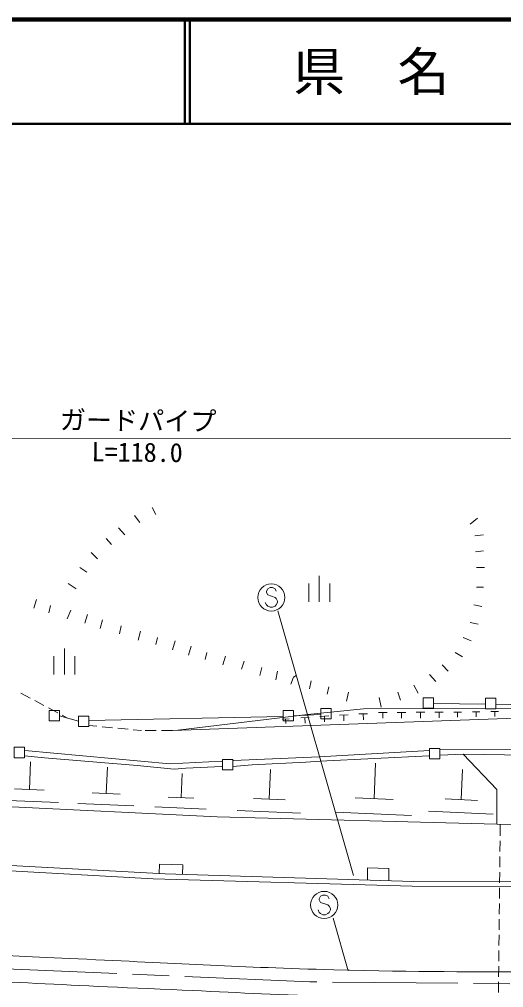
# Model space of a CAD drawing. Units: millimetres, scale not verified. Extents: x 40000 to 680000, y 20000 to 380000.
# Drawn here: x 281902 to 328299, y 287284 to 380000 of the extents above; entities that cross this region are included whole.
import ezdxf
from ezdxf.enums import TextEntityAlignment as Align

# ---------------------------------------------------------------- set-up
doc = ezdxf.new("R2010")
doc.units = ezdxf.units.MM
doc.header["$LTSCALE"] = 1000
doc.linetypes.add('CHAIN', pattern=[18.5, 12, -1.5, 3.5, -1.5])
for name, color, linetype, lineweight in [('M-BGD', 7, 'Continuous', 13), ('M-BMK', 2, 'CHAIN', 13), ('M-BMK-ROW', 30, 'Continuous', 13), ('M-STR-HTXT', 7, 'Continuous', 13), ('M-STR-STR1', 1, 'Continuous', 13), ('M-STR-STRC', 7, 'Continuous', 13), ('M-STR-STRD', 7, 'Continuous', 13), ('M-TTL', 2, 'Continuous', 140), ('M-TTL-LINE', 7, 'Continuous', 50)]:
    doc.layers.add(name, color=color, linetype=linetype, lineweight=lineweight)
doc.layers.add('M-TTL-TXT', color=7, linetype='Continuous')
doc.styles.add('ＭＳ ゴシック', font='')
doc.styles.get('ＭＳ ゴシック').set_extended_font_data('MS Gothic')

msp = doc.modelspace()

# ---------------------------------------------------------------- linework, layer by layer
at = {"layer": 'M-BGD'}
for p, q in [((294624, 333262), (294963, 332585)), ((293439, 331823), (292931, 332500)), ((325104, 331654), (325781, 332246)), ((291999, 330638), (291407, 331315)), ((290729, 329706), (290221, 330299)), ((325527, 330553), (326374, 330638)), ((288782, 328944), (289375, 328352)), ((325612, 329029), (326374, 329114)), ((288359, 327082), (287681, 327505)), ((325697, 327505), (326459, 327505)), ((310639, 324225), (310639, 326725)), ((287343, 325473), (286581, 325981)), ((309639, 324225), (309639, 325975)), ((311639, 324225), (311639, 325975)), ((325697, 325642), (326374, 325642)), ((283533, 324457), (283279, 323610)), ((284718, 323187), (284887, 323864)), ((326205, 323780), (325443, 323949)), ((286496, 322594), (286835, 323441)), ((288189, 322171), (288443, 323018)), ((289883, 322510), (289629, 321663)), ((291661, 321917), (291491, 321155)), ((325104, 322256), (325866, 322086)), ((293269, 320562), (293523, 321409)), ((294963, 320139), (295132, 320816)), ((324427, 320816), (325189, 320478)), ((296571, 319631), (296825, 320478)), ((298095, 319123), (298349, 319970)), ((285221, 317259), (285221, 319009)), ((286221, 317259), (286221, 319759)), ((287221, 317259), (287221, 319009)), ((299873, 319377), (299704, 318700)), ((301397, 318192), (301651, 319038)), ((323665, 319377), (324342, 318954)), ((303175, 317768), (303429, 318530)), ((322395, 318192), (322987, 317599)), ((304953, 317176), (305123, 317938)), ((306477, 316752), (306647, 317599)), ((308171, 317006), (308425, 317176)), ((321209, 317260), (321802, 316583)), ((307917, 316329), (308171, 317006)), ((309695, 315906), (309864, 316668)), ((319685, 316244), (320109, 315482)), ((282049, 315487), (282931, 315015)), ((311388, 315398), (311557, 316075)), ((313251, 314720), (313420, 315567)), ((318161, 315567), (318415, 314805)), ((283372, 314780), (284254, 314308)), ((316383, 315059), (316553, 314128)), ((284694, 314072), (285576, 313600)), ((297074, 311922), (309498, 313450)), ((309498, 313450), (314876, 313993)), ((312565, 313378), (313403, 313403)), ((312984, 313390), (313001, 312832)), ((314428, 313486), (315266, 313512)), ((314847, 313499), (314865, 312940)), ((314876, 313993), (335120, 313997)), ((316301, 313633), (317140, 313635)), ((316721, 313634), (316722, 313075)), ((318103, 313642), (318942, 313644)), ((318522, 313643), (318524, 313084)), ((319905, 313650), (320744, 313652)), ((320324, 313651), (320326, 313092)), ((321707, 313661), (322505, 313663)), ((322106, 313662), (322107, 313130)), ((323526, 313671), (324249, 313673)), ((323888, 313672), (323889, 313190)), ((325308, 313683), (326031, 313685)), ((325669, 313684), (325670, 313203)), ((327087, 313730), (327810, 313732)), ((327449, 313731), (327450, 313249)), ((286017, 313365), (286522, 313094)), ((296572, 311904), (331421, 313158)), ((307091, 312980), (307739, 313013)), ((307415, 312997), (307437, 312565)), ((308859, 313119), (309655, 313159)), ((309257, 313139), (309284, 312608)), ((310702, 313261), (311540, 313303)), ((311121, 313282), (311149, 312724)), ((289337, 312317), (288560, 312393)), ((290831, 312173), (289835, 312269)), ((292324, 312028), (291328, 312124)), ((293599, 311904), (292821, 311980)), ((293952, 311892), (295012, 311897)), ((295512, 311899), (296572, 311904)), ((282432, 309979), (296317, 308709)), ((310626, 309386), (321209, 309979)), ((322225, 310064), (332423, 310083)), ((282397, 309483), (284295, 309302)), ((282866, 306252), (282981, 308891)), ((284295, 309302), (293185, 308540)), ((296317, 308709), (301313, 308963)), ((302413, 309048), (310626, 309386)), ((304191, 308624), (309356, 308878)), ((309356, 308878), (310711, 308963)), ((310711, 308963), (321125, 309471)), ((315884, 305373), (316032, 308766)), ((322225, 309556), (324427, 309640)), ((324427, 309640), (327644, 306254)), ((324427, 309640), (332423, 309529)), ((290227, 305875), (290336, 308379)), ((293185, 308540), (296741, 308201)), ((296741, 308201), (297841, 308286)), ((297841, 308286), (301313, 308455)), ((302329, 308455), (304191, 308624)), ((305841, 305337), (305964, 308169)), ((324239, 305284), (324365, 308178)), ((297391, 305476), (297491, 307775)), ((284279, 306191), (281452, 306314)), ((327644, 306254), (327650, 302952)), ((285644, 304999), (279990, 305245)), ((291569, 305816), (288886, 305933)), ((298623, 305422), (296159, 305529)), ((307358, 305271), (304324, 305403)), ((317702, 305294), (314067, 305452)), ((325789, 305217), (322689, 305352)), ((276272, 304825), (300847, 303625)), ((292863, 304685), (287498, 304918)), ((299812, 304383), (294884, 304597)), ((308823, 303991), (302754, 304255)), ((327286, 303909), (321085, 304179)), ((300847, 303625), (327650, 302952)), ((319457, 303761), (312186, 304077)), ((327650, 302952), (331077, 302836)), ((295289, 298200), (295339, 299099)), ((295339, 299099), (297555, 299043)), ((297527, 298118), (297555, 299043)), ((315247, 297577), (315249, 298759)), ((315249, 298759), (317291, 298697)), ((317288, 297514), (317291, 298697)), ((295289, 298186), (295289, 298198))]:
    msp.add_line(p, q, dxfattribs=at)
for points in [[(281407, 310294), (281407, 309304), (282397, 309304), (282397, 310294)], [(321184, 310172), (321184, 309182), (322174, 309182), (322174, 310172)], [(301379, 309140), (301379, 308150), (302369, 308150), (302369, 309140)]]:
    msp.add_lwpolyline(points, close=True, dxfattribs=at)
at = {"layer": 'M-BMK'}
for p, q in [((309733, 287834), (266022, 289720)), ((342404, 287518), (309733, 287834))]:
    msp.add_line(p, q, dxfattribs=at)
at = {"layer": 'M-BMK-ROW'}
for p, q in [((320591, 314037), (320591, 315037)), ((320591, 315037), (321591, 315037)), ((321591, 315037), (321591, 314037)), ((326563, 314430), (321591, 314505)), ((326563, 313990), (326563, 314990)), ((326563, 314990), (327563, 314990)), ((327563, 314990), (327563, 313990)), ((331527, 314345), (327563, 314423)), ((284758, 312834), (284758, 313834)), ((284758, 313834), (285758, 313834)), ((285758, 313834), (285758, 312834)), ((307176, 312830), (307176, 313830)), ((307176, 313830), (308176, 313830)), ((308176, 313830), (308176, 312830)), ((310778, 313451), (308176, 313308)), ((310778, 313009), (310778, 314009)), ((310778, 314009), (311778, 314009)), ((311778, 314009), (311778, 313009)), ((321591, 314037), (320591, 314037)), ((327563, 313990), (326563, 313990)), ((285758, 312834), (284758, 312834)), ((287560, 312800), (285758, 313311)), ((287560, 312292), (287560, 313292)), ((287560, 313292), (288560, 313292)), ((288560, 313292), (288560, 312292)), ((307176, 313246), (288560, 312871)), ((308176, 312830), (307176, 312830)), ((311778, 313009), (310778, 313009)), ((288560, 312292), (287560, 312292))]:
    msp.add_line(p, q, dxfattribs=at)
at = {"layer": 'M-STR-HTXT'}
msp.add_line((344550, 339911), (228831, 339811), dxfattribs=at)
at = {"layer": 'M-STR-STR1'}
for p, q in [((327978, 302952), (327965, 301825)), ((327960, 301325), (327949, 300325)), ((327944, 299825), (327933, 298825)), ((327927, 298325), (327916, 297325)), ((327911, 296825), (327900, 295825)), ((327895, 295325), (327884, 294325)), ((327878, 293825), (327867, 292825)), ((327862, 292325), (327851, 291325)), ((327846, 290825), (327835, 289825)), ((327829, 289326), (327819, 288326)), ((327813, 287826), (327802, 286826))]:
    msp.add_line(p, q, dxfattribs=at)
at = {"layer": 'M-STR-STRC'}
for p, q in [((305692, 325475), (305574, 325239)), ((305928, 325594), (305692, 325475)), ((306164, 325594), (305928, 325594)), ((306401, 325475), (306164, 325594)), ((306519, 325239), (306401, 325475)), ((305574, 325239), (305574, 325121)), ((305574, 325121), (305692, 324884)), ((305692, 324884), (306401, 324648)), ((306401, 324648), (306519, 324530)), ((306519, 324530), (306637, 324294)), ((305574, 323939), (305455, 324175)), ((305692, 323821), (305574, 323939)), ((305928, 323703), (305692, 323821)), ((306164, 323703), (305928, 323703)), ((306401, 323821), (306164, 323703)), ((306519, 323939), (306401, 323821)), ((306637, 324175), (306519, 323939)), ((306637, 324294), (306637, 324175)), ((313915, 298021), (306656, 323378)), ((310755, 296030), (310637, 295793)), ((310637, 295793), (310637, 295675)), ((310991, 296148), (310755, 296030)), ((311228, 296148), (310991, 296148)), ((311464, 296030), (311228, 296148)), ((311582, 295793), (311464, 296030)), ((310637, 295675), (310755, 295439)), ((310755, 295439), (311464, 295202)), ((311464, 295202), (311582, 295084)), ((311582, 295084), (311700, 294848)), ((311700, 294848), (311700, 294730)), ((310637, 294493), (310519, 294730)), ((310755, 294375), (310637, 294493)), ((310991, 294257), (310755, 294375)), ((311228, 294257), (310991, 294257)), ((311464, 294375), (311228, 294257)), ((311582, 294493), (311464, 294375)), ((311700, 294730), (311582, 294493)), ((313412, 288887), (311967, 293942))]:
    msp.add_line(p, q, dxfattribs=at)
for centre in [(306046, 324648), (311110, 295202)]:
    msp.add_circle(centre, 1300, dxfattribs=at)
at = {"layer": 'M-STR-STRD'}
for p, q in [((295874, 298168), (232917, 301637)), ((294732, 297700), (252611, 300032)), ((319521, 296999), (294732, 297700)), ((319615, 297443), (295874, 298168)), ((344255, 296887), (319521, 296999)), ((344895, 297399), (319615, 297443))]:
    msp.add_line(p, q, dxfattribs=at)
for points in [[(366297, 289044), (358768, 288887), (356840, 288852), (350778, 288796), (343903, 288732), (340052, 288743), (333176, 288778), (324920, 288820), (320293, 288772), (312039, 288995), (302790, 289246), (297614, 289566), (288372, 289998), (279329, 290421), (276478, 290573), (265226, 291177)], [(366404, 286568), (355851, 286368), (353152, 286304), (344657, 286257), (338139, 286220), (334487, 286217), (327969, 286258), (321146, 286301), (317323, 286343), (310502, 286515), (305032, 286653), (301972, 286856), (296506, 287093), (284227, 287626), (280358, 287853), (265079, 288650)]]:
    msp.add_open_spline(points, degree=3, knots=[0, 0, 0, 0, 1, 1, 1, 2, 2, 2, 3, 3, 3, 4, 4, 4, 5, 5, 5, 5], dxfattribs=at)
at = {"layer": 'M-TTL'}
msp.add_line((680000, 380000), (40000, 380000), dxfattribs=at)
at = {"layer": 'M-TTL-LINE'}
for p, q in [((297750, 380000), (297750, 370000)), ((298250, 380000), (298250, 370000)), ((40000, 370000), (680000, 370000))]:
    msp.add_line(p, q, dxfattribs=at)

# ---------------------------------------------------------------- texts
at = {"layer": 'M-STR-HTXT', "style": 'ＭＳ ゴシック'}
for s, p in [('ガードパイプ', (285763, 340197)), ('L=118.0', (288813, 337137))]:
    msp.add_text(s, height=1833, rotation=359.421, dxfattribs=at).set_placement(p, align=Align.BOTTOM_LEFT)
at = {"layer": 'M-TTL-TXT', "style": 'ＭＳ ゴシック'}
msp.add_text('県\u3000名', height=3666, dxfattribs=at).set_placement((315625, 375000), align=Align.MIDDLE_CENTER)

doc.saveas('drawing.dxf')
